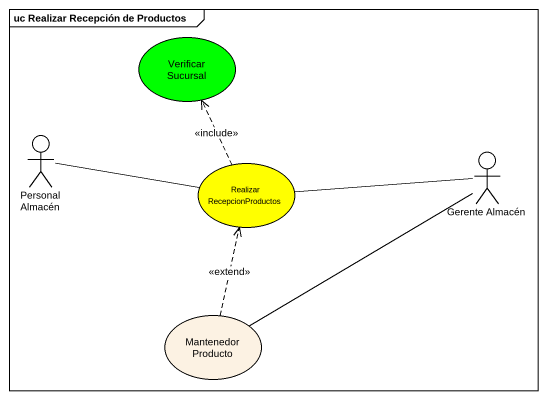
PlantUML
@startuml
mainframe uc Realizar Recepción de Productos
usecase "Verificar Sucursal" as Verificar_Sucursal #00FF00
actor "Personal Almacén" as Personal_Almacén
usecase "Realizar RecepcionProductos" as Realizar_RecepcionProductos #FFFF00
actor "Gerente Almacén" as Gerente_Almacén
usecase "Mantenedor Producto" as Mantenedor_Producto
Personal_Almacén -right- Realizar_RecepcionProductos
Realizar_RecepcionProductos .up.> Verificar_Sucursal : <<include>>
Gerente_Almacén -left- Realizar_RecepcionProductos
Mantenedor_Producto .up.> Realizar_RecepcionProductos : <<extend>>
Mantenedor_Producto -right- Gerente_Almacén
@enduml
